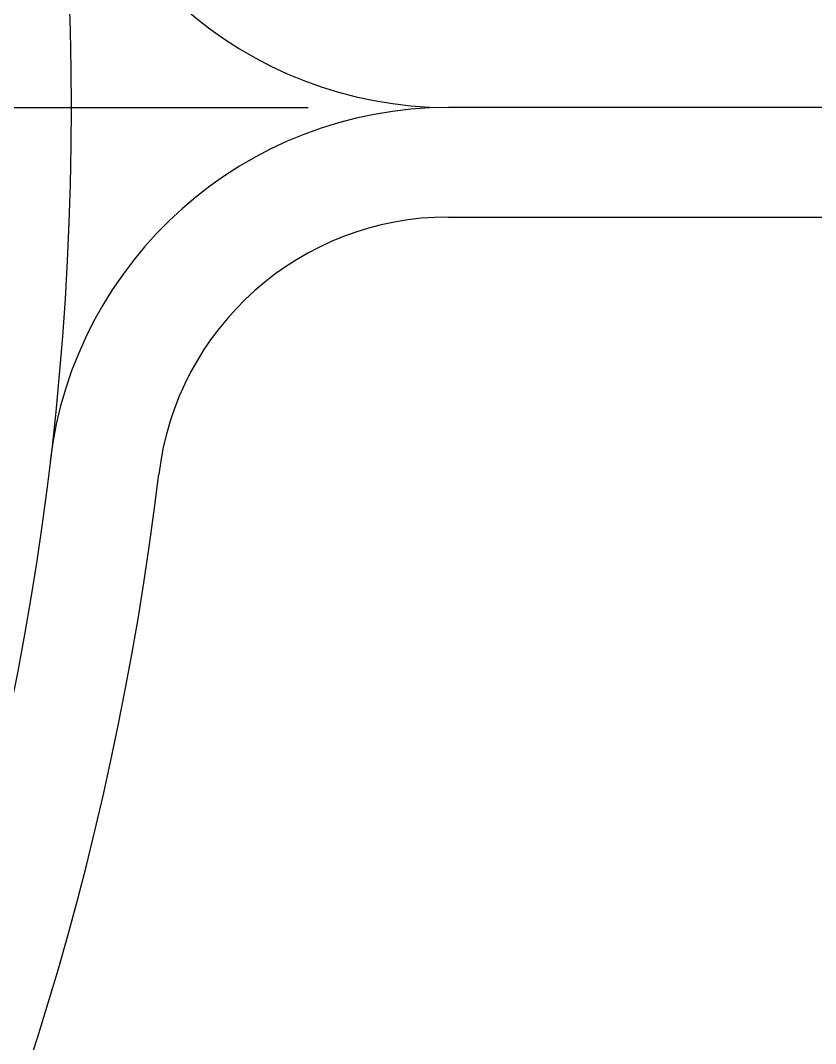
# Model space of a CAD drawing. Extents: x 1382187 to 1725648, y 860327 to 1571294.
# Drawn here: x 1509379.5 to 1509767.2, y 1234560.1 to 1235058.8 of the extents above; entities that cross this region are included whole.
import ezdxf

# ---------------------------------------------------------------- set-up
doc = ezdxf.new("R2010")
doc.units = 0
doc.header["$LTSCALE"] = 1000
doc.header["$MEASUREMENT"] = 0
doc.linetypes.add('CENTER', pattern=[8, 5, -1, 1, -1])

msp = doc.modelspace()

# ---------------------------------------------------------------- linework, layer by layer
at = {"color": 0, "linetype": 'CENTER'}
msp.add_line((1506385.3, 1235016.4), (1509519.86, 1235016.4), dxfattribs=at)
at = {"linetype": 'Continuous'}
for p, q in [((1510314.86, 1235016.4), (1509588.28, 1235016.4)), ((1509588.28, 1234963.01), (1510314.86, 1234963.01))]:
    msp.add_line(p, q, dxfattribs=at)
msp.add_circle((1507952.58, 1235016.4), 1451.62, dxfattribs=at)
for centre, radius, start, end in [((1509588.28, 1235212.14), 195.74, 186.8242, 270), ((1509588.28, 1234820.65), 195.74, 90, 173.1758), ((1509588.28, 1234820.65), 142.36, 90, 173.1758), ((1507952.58, 1235016.4), 1505.01, 186.82415, 353.17585)]:
    msp.add_arc(centre, radius, start, end, dxfattribs=at)

doc.saveas('drawing.dxf')
